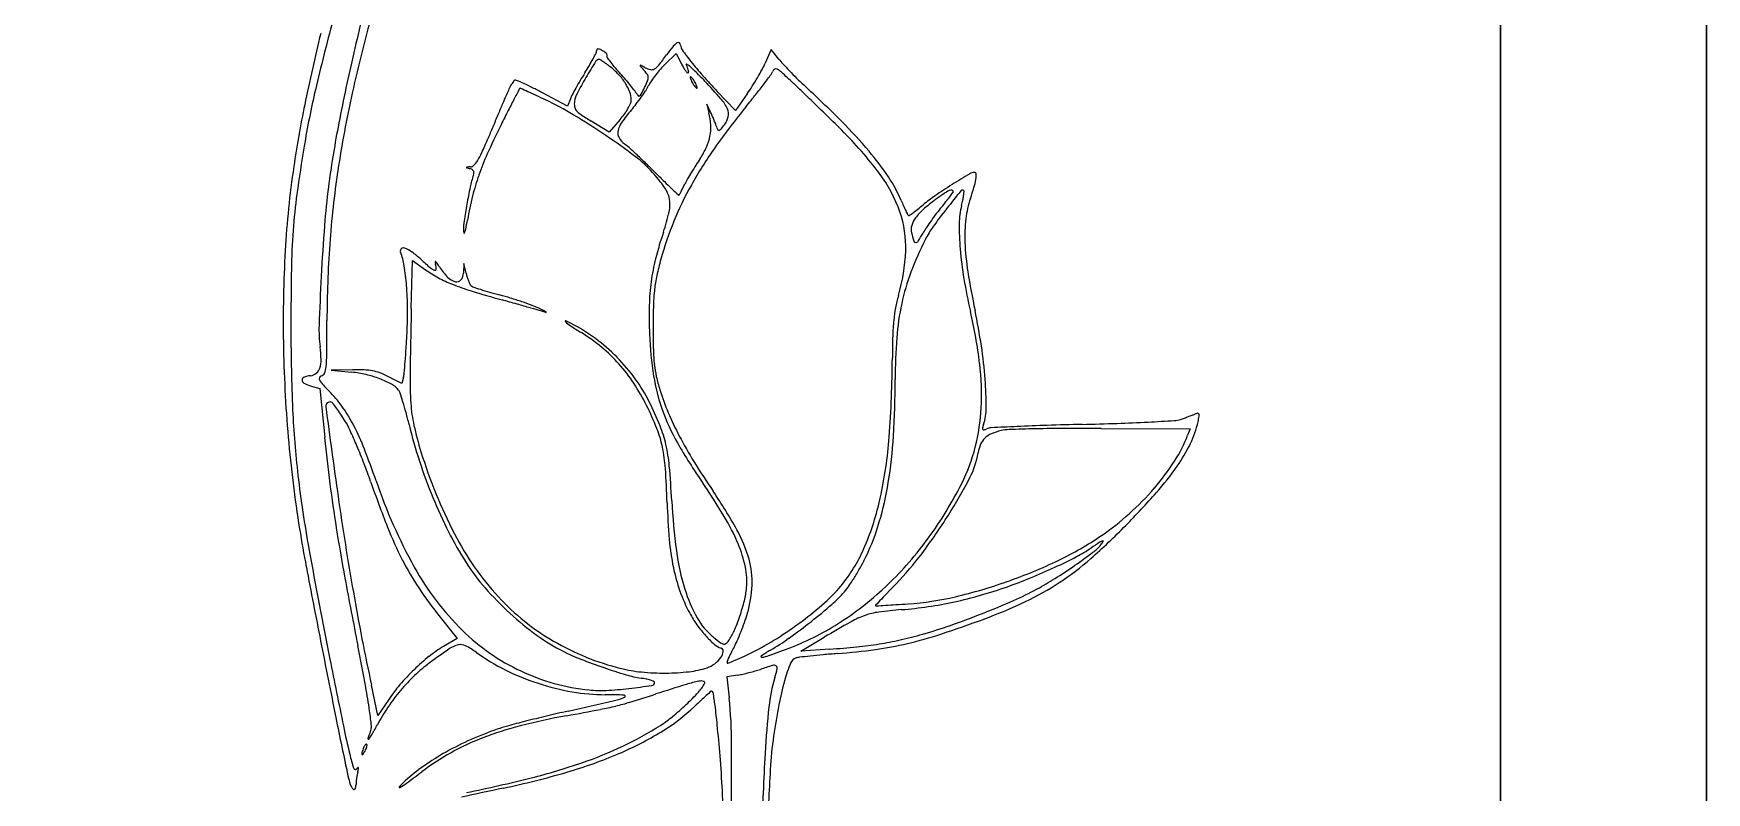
# Model space of a CAD drawing. Header units: millimetres. Extents: x 56222 to 3066687, y -650199 to -121287.
# Drawn here: x 140399.22 to 140407.34, y -185750.1 to -185746.42 of the extents above; entities that cross this region are included whole.
import ezdxf

# ---------------------------------------------------------------- set-up
doc = ezdxf.new("R2010")
doc.units = ezdxf.units.MM
doc.header["$MEASUREMENT"] = 0
doc.layers.add('$TD_AUDIT_GENERATED_(A0BDF17)', color=32, linetype='Continuous', lineweight=30)
doc.layers.add('FURNITURE', color=32, linetype='Continuous', lineweight=9)

msp = doc.modelspace()

# ---------------------------------------------------------------- linework, layer by layer
at = {"layer": '$TD_AUDIT_GENERATED_(A0BDF17)', "linetype": 'Continuous', "lineweight": 25, "ltscale": 2}
for p, q in [((140402.2819, -185746.5651), (140402.3354, -185746.5131)), ((140402.3354, -185746.5131), (140402.3614, -185746.5638)), ((140402.7973, -185746.493), (140402.7678, -185746.5598)), ((140402.8336, -185746.5401), (140402.7973, -185746.493)), ((140401.8084, -185746.7687), (140401.6866, -185746.7039)), ((140401.822, -185746.733), (140401.8084, -185746.7687)), ((140402.5042, -185746.8017), (140402.4844, -185746.7595)), ((140402.4844, -185746.7595), (140402.4947, -185746.8017)), ((140402.6232, -185746.7906), (140402.5351, -185746.6977)), ((140402.6807, -185746.7086), (140402.6232, -185746.7906)), ((140402.01, -185746.8951), (140401.923, -185746.8414)), ((140402.0634, -185746.8343), (140402.01, -185746.8951)), ((140401.0503, -185747.7503), (140401.056, -185747.5172)), ((140401.056, -185747.5172), (140401.1193, -185747.5626)), ((140401.305, -185747.5332), (140401.3036, -185747.5789)), ((140401.3161, -185747.5802), (140401.305, -185747.5332)), ((140400.7655, -185748.0487), (140400.6621, -185748.0508)), ((140400.6621, -185748.0508), (140400.7605, -185748.0602)), ((140400.5596, -185748.1259), (140400.6058, -185748.1391)), ((140400.6058, -185748.1391), (140400.6298, -185748.3777)), ((140401.0041, -185748.1145), (140400.9365, -185748.0806)), ((140401.0122, -185748.0841), (140401.0041, -185748.1145)), ((140404.3987, -185748.3328), (140404.8296, -185748.335)), ((140404.8296, -185748.335), (140404.8178, -185748.3662)), ((140401.1909, -185749.2499), (140401.2728, -185749.3529)), ((140401.2728, -185749.3529), (140401.2066, -185749.3917)), ((140402.941, -185749.4135), (140403.0535, -185749.3469)), ((140403.0817, -185749.4044), (140402.941, -185749.4135)), ((140402.635, -185749.5302), (140402.5822, -185749.5391)), ((140400.8884, -185749.7271), (140400.857, -185749.5797)), ((140402.5822, -185749.5391), (140402.5928, -185749.6404)), ((140400.9406, -185749.6485), (140400.8884, -185749.7271))]:
    msp.add_line(p, q, dxfattribs=at)
for centre, radius, start, end in [((140410.9006, -185748.8542), 10.3974, 165.07894, 167.09341), ((140410.3938, -185748.9814), 10.0731, 164.87438, 166.84646), ((140409.173, -185748.588), 8.6175, 164.52681, 167.38824), ((140410.3519, -185748.7851), 10.0252, 166.33048, 168.35686), ((140401.0181, -185746.0511), 1.0364, 331.92557, 333.64899), ((140401.9258, -185746.5007), 0.0234, 333.64908, 0.00001), ((140401.9628, -185746.5007), 0.0135, 150.08041, 180.0001), ((140401.9558, -185746.4967), 0.0055, 91.6729, 150.08031), ((140401.9562, -185746.5109), 0.0197, 66.43595, 91.67307), ((140401.8838, -185746.6769), 0.2008, 61.84504, 66.43589), ((140401.9318, -185746.5872), 0.0991, 54.58851, 61.845), ((140401.9628, -185746.5436), 0.0456, 41.62314, 54.58839), ((140401.9814, -185746.5271), 0.0207, 21.80757, 41.62318), ((140402.0032, -185746.5271), 0.00482, 135, 213.26878), ((140401.9969, -185746.5209), 0.00399, 314.99992, 21.80741), ((140401.0317, -185745.617), 1.5476, 321.99203, 324.3161), ((140402.9376, -185746.9857), 0.7988, 140.78933, 144.31618), ((140402.3968, -185746.5446), 0.1009, 124.60008, 140.78941), ((140402.3454, -185746.47), 0.0104, 56.48968, 124.60018), ((140402.3438, -185746.4726), 0.0134, 359.99996, 56.48971), ((140402.3974, -185746.4726), 0.0402, 180, 215.80626), ((140403.6702, -185745.5544), 1.6096, 215.80625, 218.31639), ((140410.0408, -185748.6572), 9.5154, 167.09338, 169.17912), ((140403.325, -185747.512), 1.6943, 147.72522, 149.19587), ((140400.7466, -185745.8836), 1.3552, 327.72521, 329.49172), ((140404.9798, -185748.4535), 3.5812, 147.94013, 149.39634), ((140401.1529, -185746.123), 0.8836, 329.49169, 331.92552), ((140401.9641, -185746.5647), 0.0228, 95.36978, 147.94013), ((140401.9625, -185746.5479), 0.00593, 57.13855, 95.36979), ((140401.4515, -185747.3389), 0.9477, 56.09392, 57.13853), ((140401.661, -185747.0272), 0.5721, 54.03561, 56.09385), ((140401.4183, -185747.3617), 0.9854, 52.66583, 54.03564), ((140402.4316, -185746.246), 0.5173, 213.26889, 216.0861), ((140402.3719, -185746.2895), 0.4434, 216.0861, 220.21576), ((140401.8239, -185746.83), 0.3166, 42.76787, 52.66586), ((140402.6893, -185746.0212), 0.859, 220.21585, 222.73355), ((140400.9185, -185747.6571), 1.5518, 41.25946, 42.73355), ((140402.1634, -185746.5724), 0.00293, 160.47935, 221.25054), ((140402.162, -185746.5719), 0.00149, 62.82529, 160.47943), ((140405.6476, -185743.5167), 4.6372, 221.2506, 221.60721), ((140400.8847, -185749.0599), 2.7982, 62.30739, 62.82512), ((140402.0274, -185746.7317), 0.2044, 34.5298, 41.60725), ((140402.2306, -185746.4955), 0.0979, 242.30737, 258.61938), ((140402.2167, -185746.565), 0.027, 258.61936, 301.07695), ((140402.1917, -185746.5236), 0.0753, 301.07695, 321.99193), ((140402.7207, -185746.9895), 0.6109, 139.01195, 142.44715), ((140402.5508, -185746.8419), 0.3859, 134.16586, 139.0119), ((140402.6627, -185746.4092), 0.3387, 207.15916, 210.81661), ((140402.5068, -185746.5022), 0.1572, 210.81661, 217.31061), ((140402.4667, -185746.5328), 0.1067, 217.31057, 224.26162), ((140402.3858, -185746.5663), 0.00195, 57.36784, 208.11965), ((140402.2528, -185746.6374), 0.1489, 22.53624, 28.11987), ((140402.3149, -185746.677), 0.1334, 48.50983, 57.36793), ((140402.3047, -185746.6159), 0.0927, 14.57237, 22.53626), ((140402.3924, -185746.6051), 0.00298, 224.26177, 315.00012), ((140402.3291, -185746.6095), 0.0675, 6.00839, 14.57241), ((140402.3903, -185746.6031), 0.0059, 314.99995, 6.00826), ((140401.935, -185747.1066), 0.7069, 45.1009, 48.50975), ((140403.6426, -185745.5762), 1.5744, 218.31644, 221.54038), ((140400.7399, -185748.3059), 2.4, 43.72906, 45.10094), ((140401.6122, -185745.9771), 1.2951, 329.66821, 331.69139), ((140402.3557, -185746.3775), 0.4506, 331.69135, 336.13786), ((140402.7543, -185746.584), 0.0522, 323.25149, 339.00634), ((140402.8287, -185746.6125), 0.0275, 125.10955, 159.00643), ((140402.8197, -185746.5997), 0.0118, 61.5954, 125.10965), ((140402.7737, -185746.6847), 0.1084, 47.81059, 61.59535), ((140403.1246, -185746.3157), 0.3674, 217.63852, 222.39568), ((140399.2233, -185750.6016), 5.395, 46.97893, 47.81064), ((140404.0995, -185745.4257), 1.6875, 222.39564, 223.93045), ((140404.2444, -185745.2861), 1.8887, 223.93042, 225.4579), ((140404.7785, -185747.6692), 4.3065, 166.84643, 170.56781), ((140401.8903, -185746.8687), 0.4091, 150.57109, 154.42719), ((140401.9078, -185746.8787), 0.4293, 147.56734, 150.57107), ((140401.5558, -185746.655), 0.0122, 108.43498, 147.56732), ((140444.1637, -185768.8015), 47.9891, 152.55509, 152.62683), ((140401.556, -185746.6554), 0.0127, 66.99027, 108.43497), ((140400.8314, -185748.3617), 1.8665, 65.7899, 66.99035), ((140401.5778, -185746.6847), 0.00263, 89.99994, 152.5549), ((140401.5778, -185746.6893), 0.00726, 65.58267, 89.99985), ((140389.9469, -185772.309), 28.1434, 65.50404, 65.58265), ((140401.1166, -185747.7273), 1.1709, 63.50532, 65.78997), ((140400.7364, -185748.49), 2.0231, 61.9884, 63.50534), ((140403.0816, -185747.372), 1.4136, 150.74855, 152.24028), ((140403.2233, -185747.4514), 1.576, 149.19586, 150.74856), ((140403.6407, -185747.6614), 2.0254, 149.39633, 151.87622), ((140401.839, -185746.816), 0.2961, 32.35791, 42.76781), ((140401.0591, -185747.5338), 1.3649, 39.63631, 41.25935), ((140401.8839, -185746.7875), 0.2429, 20.98604, 32.35793), ((140401.1543, -185747.4549), 1.2411, 38.11226, 39.63631), ((140402.0305, -185746.7676), 0.1276, 30.00672, 38.1123), ((140401.1539, -185746.1837), 1.1412, 332.4908, 334.2832), ((140401.5185, -185746.3593), 0.7366, 334.28316, 337.13291), ((140401.9502, -185746.541), 0.2824, 327.19549, 332.97106), ((140402.1753, -185746.63), 0.025, 1.25556, 34.52978), ((140402.1611, -185746.6303), 0.0391, 337.13288, 1.25546), ((140402.4018, -185746.7714), 0.2245, 145.92316, 152.97107), ((140402.6951, -185746.9698), 0.5787, 142.44721, 145.92319), ((140402.4054, -185746.6275), 0.00172, 90.00008, 184.80905), ((140402.4372, -185746.6249), 0.0336, 184.80903, 195.91731), ((140402.4712, -185746.6152), 0.0689, 195.91727, 203.94685), ((140402.4054, -185746.6307), 0.00492, 43.57324, 89.99995), ((140402.5578, -185746.5767), 0.1637, 203.94693, 208.15494), ((140402.341, -185746.6921), 0.0939, 38.13846, 43.5732), ((140402.5652, -185746.5727), 0.1721, 208.15501, 212.30781), ((140402.3288, -185746.7017), 0.1094, 32.30788, 38.13841), ((140402.5122, -185746.6062), 0.1094, 212.30788, 218.13841), ((140402.2758, -185746.7352), 0.1721, 28.15501, 32.30781), ((140402.5, -185746.6158), 0.0939, 218.13846, 223.5732), ((140402.2832, -185746.7312), 0.1637, 23.94693, 28.15494), ((140402.4356, -185746.6772), 0.00492, 223.57324, 269.99995), ((140402.3698, -185746.6927), 0.0689, 15.91727, 23.94685), ((140402.4356, -185746.6804), 0.00172, 270.00008, 4.80905), ((140402.4038, -185746.683), 0.0336, 4.80903, 15.91731), ((140404.7739, -185744.5739), 3.0859, 221.54043, 223.4889), ((140400.6054, -185748.4346), 2.5862, 41.15087, 43.72907), ((140401.928, -185746.1806), 0.9195, 324.95187, 327.66848), ((140401.5356, -185745.9323), 1.3838, 327.66847, 329.66827), ((140399.8049, -185744.4067), 3.718, 321.6846, 322.70102), ((140398.1505, -185743.1463), 5.7979, 322.70099, 323.25149), ((140400.4929, -185749.2413), 3.5342, 46.0691, 46.97895), ((140404.0661, -185745.4672), 1.6345, 225.45793, 227.16027), ((140398.404, -185751.5732), 6.6927, 44.965, 47.16028), ((140405.9115, -185747.8701), 5.4915, 168.35685, 171.53679), ((140405.9227, -185747.8608), 5.2868, 167.38821, 171.51421), ((140599.228, -185829.8029), 214.4661, 157.218339, 157.233923), ((140447.9396, -185766.2641), 50.3766, 157.17274, 157.21834), ((140402.102, -185746.9701), 0.6438, 154.42722, 157.1727), ((140407.235, -185749.6814), 6.4042, 152.62683, 153.23142), ((140399.2387, -185751.9161), 5.7335, 65.06689, 65.50394), ((140397.122, -185756.4693), 10.7546, 64.7939, 65.06686), ((140401.0595, -185748.1041), 1.509, 59.01996, 64.79393), ((140401.9858, -185746.7952), 0.1752, 152.24022, 159.18326), ((140401.9342, -185746.7576), 0.093, 172.01111, 188.05859), ((140401.9552, -185746.7606), 0.1143, 151.87619, 172.01114), ((140401.8788, -185746.7655), 0.0371, 188.05858, 219.95253), ((140401.9027, -185746.6689), 0.2283, 330.65486, 337.52256), ((140402.0162, -185746.7368), 0.1012, 359.10852, 20.98611), ((140402.0686, -185746.7376), 0.0488, 337.52262, 359.10857), ((140401.6073, -185746.3446), 0.6761, 319.12399, 322.28399), ((140402.2232, -185746.6563), 0.095, 210.0067, 220.48978), ((140401.3866, -185746.174), 0.9551, 322.28395, 324.72306), ((140402.1553, -185746.7143), 0.00571, 220.48971, 301.2216), ((140402.1472, -185746.701), 0.0213, 301.22149, 332.49078), ((140401.4467, -185746.2165), 0.8814, 324.72301, 327.19557), ((140405.7111, -185749.23), 3.9072, 140.97843, 144.684), ((140402.4037, -185746.863), 0.1979, 24.25194, 41.15078), ((140397.9783, -185742.9633), 6.0461, 320.97847, 321.68458), ((140390.8638, -185759.2365), 17.4131, 45.79019, 46.06911), ((140389.425, -185760.7156), 19.4765, 45.51104, 45.79019), ((140623.2605, -185839.8887), 240.5292, 157.233883, 157.249238), ((140412.6519, -185752.4139), 12.4713, 153.23147, 153.59862), ((140400.0751, -185749.7437), 3.4214, 55.88862, 59.01998), ((140401.927, -185746.7251), 0.0999, 219.95262, 236.23339), ((140402.8228, -185745.3852), 1.7118, 236.2334, 238.28728), ((140402.1605, -185746.9105), 0.1094, 144.63742, 168.45193), ((140401.8012, -185746.604), 0.349, 318.70246, 324.2428), ((140402.7197, -185747.3074), 0.7951, 139.12406, 144.63737), ((140401.8514, -185746.6401), 0.2872, 324.24284, 330.65486), ((140402.1804, -185746.8779), 0.3233, 3.07882, 13.63418), ((140401.8354, -185747.1145), 0.7384, 23.53063, 25.07026), ((140401.6465, -185747.1968), 0.9444, 22.25036, 23.53056), ((140401.728, -185747.1634), 0.8563, 20.95685, 22.25034), ((140402.4943, -185746.7997), 0.096, 321.81145, 347.86493), ((140402.5281, -185746.807), 0.0615, 347.86503, 24.25183), ((140390.9739, -185759.1388), 17.2663, 45.2055, 45.511), ((140401.4969, -185748.4841), 2.3213, 40.12882, 44.96501), ((140405.5206, -185747.7932), 4.9133, 169.17915, 172.59946), ((140399.2337, -185746.0105), 2.3723, 335.49523, 337.26701), ((140404.8697, -185748.5506), 3.7829, 153.59865, 155.81501), ((140585.6666, -185824.1235), 199.7634, 157.249283, 157.26693), ((140400.0632, -185749.7612), 3.4426, 52.92825, 55.88867), ((140402.1004, -185746.8983), 0.0481, 168.45191, 209.00113), ((140402.1425, -185746.8749), 0.0962, 209.00109, 233.13907), ((140402.2678, -185746.8697), 0.2361, 335.57757, 349.08258), ((140402.2817, -185746.8724), 0.2219, 349.08261, 3.07881), ((140402.3164, -185746.9381), 0.2263, 17.47624, 20.95681), ((140402.6107, -185746.8454), 0.0824, 197.47621, 207.81886), ((140402.5424, -185746.8815), 0.00506, 207.81875, 286.35114), ((140402.5391, -185746.8703), 0.0167, 286.35126, 319.6928), ((140401.9654, -185746.3837), 0.769, 319.69271, 321.81145), ((140401.7628, -185748.2722), 1.9534, 37.04292, 45.20549), ((140408.6563, -185748.3134), 8.2374, 170.56774, 172.19926), ((140401.0749, -185746.8497), 0.3488, 328.19943, 335.4953), ((140402.6158, -185747.5383), 1.3121, 155.81506, 160.69753), ((140401.8954, -185747.2045), 0.3157, 47.9294, 53.13898), ((140400.0201, -185749.2821), 3.1145, 46.95967, 47.92934), ((140401.7852, -185747.4819), 0.586, 41.95831, 52.92826), ((140399.821, -185749.4953), 3.4062, 45.9222, 46.95971), ((140404.1482, -185748.1228), 1.9918, 144.68405, 150.81897), ((140402.1121, -185746.799), 0.4071, 326.59671, 335.57747), ((140402.1877, -185747.9018), 1.4179, 33.83587, 40.1288), ((140404.8721, -185747.7155), 4.4406, 171.53678, 176.82929), ((140405.3416, -185747.7741), 4.6993, 171.51424, 175.91494), ((140401.3196, -185747.0664), 0.0013, 160.70392, 254.53013), ((140401.3204, -185747.0667), 0.00214, 94.42958, 160.7037), ((140401.582, -185746.1182), 0.9852, 254.53013, 255.44021), ((140401.4266, -185748.4382), 1.3777, 93.71815, 94.42976), ((140401.3247, -185747.1089), 0.0384, 58.46204, 75.4402), ((140401.3356, -185747.0377), 0.0257, 273.71816, 315.42716), ((140401.3353, -185747.0916), 0.0181, 28.67295, 58.46195), ((140401.3352, -185747.0917), 0.0183, 359.06249, 28.67301), ((140401.314, -185747.0913), 0.0395, 342.3912, 359.06231), ((140401.2636, -185746.9667), 0.1268, 315.4271, 328.19953), ((140399.5032, -185749.8235), 3.8631, 44.97822, 45.92222), ((140401.6422, -185747.6105), 0.7783, 35.01202, 41.95827), ((140405.526, -185743.8053), 4.6512, 224.97818, 225.71798), ((140404.0102, -185748.0452), 1.8635, 149.1582, 150.31465), ((140404.1619, -185748.1358), 2.0402, 148.01431, 149.15815), ((140403.7311, -185747.8667), 1.5323, 146.59664, 148.01434), ((140402.7858, -185747.5002), 0.6719, 18.94927, 37.04295), ((140406.69, -185751.923), 5.646, 121.26033, 122.27858), ((140403.7839, -185747.1359), 0.0458, 90.00002, 121.26031), ((140403.7839, -185747.0977), 0.00769, 1.61418, 90.00004), ((140404.1726, -185747.6182), 3.554, 172.59948, 175.63919), ((140403.6412, -185747.6602), 2.3584, 167.79953, 169.85296), ((140401.9632, -185747.2974), 0.6417, 162.3912, 167.7996), ((140402.408, -185747.4656), 1.092, 160.69756, 166.14971), ((140403.91, -185745.4623), 2.3366, 225.71802, 226.95628), ((140402.1643, -185747.2448), 0.1408, 10.38298, 35.01201), ((140408.6709, -185740.3646), 9.3118, 226.95632, 227.22584), ((140403.8247, -185747.9421), 1.6212, 150.81905, 157.69775), ((140401.0225, -185746.4731), 1.5138, 332.06191, 332.78017), ((140400.1534, -185746.026), 2.4911, 332.78011, 333.27468), ((140402.8493, -185747.3834), 0.5272, 150.31468, 153.27465), ((140402.7813, -185747.5039), 0.7033, 23.20235, 33.83591), ((140405.096, -185749.3996), 2.6613, 122.27865, 124.41755), ((140403.6712, -185747.2025), 0.0259, 84.4201, 114.76505), ((140403.6731, -185747.183), 0.0064, 359.99992, 84.42009), ((140403.7246, -185747.1857), 0.0093, 45.00003, 140.7785), ((140402.776, -185746.8691), 1.0472, 340.61989, 343.65089), ((140403.4774, -185747.0749), 0.3163, 343.65084, 351.04471), ((140403.6468, -185747.1016), 0.1448, 351.0447, 1.61423), ((140403.2345, -185747.5706), 2.765, 172.19921, 175.88141), ((140403.851, -185747.6977), 2.5715, 169.85292, 171.68818), ((140403.2252, -185747.6671), 1.9337, 166.14968, 169.70402), ((140402.1507, -185747.2473), 0.1547, 347.26508, 10.38289), ((140402.3486, -185747.1984), 0.00203, 227.2257, 319.61966), ((140402.3361, -185747.1878), 0.0183, 319.61961, 331.69805), ((140400.1205, -185745.9947), 2.5348, 331.69826, 332.06197), ((140405.236, -185746.4517), 1.9675, 203.2024, 204.02608), ((140404.5342, -185746.7645), 1.1991, 204.02612, 205.21969), ((140402.8547, -185746.4344), 1.0599, 308.06954, 309.89975), ((140404.1005, -185747.9131), 0.8565, 126.27608, 131.37983), ((140404.0166, -185747.8241), 0.7515, 124.41761, 129.89977), ((140404.4957, -185748.4516), 1.5245, 124.35445, 126.27611), ((140404.2554, -185747.7877), 0.8242, 140.06232, 142.72806), ((140402.5202, -185746.3349), 1.4389, 320.06231, 321.41356), ((140403.7322, -185747.3346), 0.1714, 114.76511, 124.35449), ((140402.9845, -185746.7053), 0.845, 321.4136, 323.4267), ((140408.8473, -185751.3669), 6.6217, 140.77851, 141.75024), ((140402.5711, -185746.3986), 1.3596, 323.42675, 324.47801), ((140403.6699, -185747.183), 0.00958, 324.47801, 359.99998), ((140404.083, -185747.3422), 0.3738, 165.86661, 179.50727), ((140403.0768, -185747.0888), 0.6638, 345.86656, 348.1393), ((140403.3512, -185747.1465), 0.3834, 348.13934, 351.56744), ((140403.2501, -185747.1315), 0.4856, 351.56745, 353.78541), ((140403.7269, -185747.1834), 0.00599, 353.78545, 44.99996), ((140404.1934, -185747.3677), 0.4553, 160.61989, 173.39735), ((140401.578, -185747.3657), 0.2744, 171.68821, 181.19294), ((140398.9588, -185746.892), 2.4026, 348.63807, 349.70399), ((140403.8658, -185747.9589), 1.6657, 157.69776, 164.43838), ((140401.3011, -185747.0552), 1.0257, 341.5479, 347.26506), ((140402.9237, -185747.4528), 0.526, 357.94996, 18.94926), ((140405.1719, -185746.4642), 1.904, 205.21974, 205.85458), ((140403.4728, -185747.2875), 0.0159, 205.85478, 225.00008), ((140403.4639, -185747.2964), 0.00332, 224.99985, 303.52858), ((140402.9814, -185746.5682), 0.8769, 303.52867, 305.06715), ((140403.5991, -185747.3851), 0.1258, 144.21053, 163.13596), ((140403.1709, -185746.8382), 0.547, 305.06716, 308.06951), ((140403.6985, -185747.4567), 0.2483, 131.37984, 144.21053), ((140404.5953, -185748.0491), 1.2529, 144.60105, 146.49223), ((140404.6501, -185748.088), 1.3202, 142.72805, 144.60112), ((140405.4432, -185748.6834), 2.2871, 141.7502, 144.4526), ((140405.0487, -185747.3505), 1.3395, 179.50728, 184.78352), ((140404.4733, -185747.4001), 0.737, 173.39738, 182.30422), ((140403.918, -185747.6199), 3.4503, 175.88143, 179.07466), ((140410.9727, -185748.1367), 10.3738, 175.63916, 177.00645), ((140401.3538, -185747.3703), 0.0502, 181.19309, 195.86411), ((140401.3072, -185747.3836), 0.00174, 195.86433, 339.12993), ((140401.1982, -185747.342), 0.1185, 339.12972, 348.63811), ((140404.1001, -185747.9892), 1.925, 161.54794, 165.56442), ((140404.9676, -185748.1359), 1.5947, 153.12696, 159.40615), ((140403.5429, -185747.3681), 0.0671, 163.13589, 193.41305), ((140404.0887, -185747.2379), 0.6281, 193.41304, 197.18666), ((140402.7239, -185746.925), 0.9313, 327.55855, 330.40303), ((140403.9453, -185747.6187), 0.4734, 146.49216, 150.40302), ((140403.9685, -185747.6296), 0.4746, 144.45258, 153.12691), ((140406.6987, -185747.8166), 6.2701, 176.8293, 180.91589), ((140405.8486, -185747.8103), 5.2076, 175.91502, 179.98947), ((140401.0111, -185747.4719), 0.0143, 132.23749, 200.99363), ((140400.684, -185747.5974), 0.3361, 9.21616, 20.99358), ((140401.0126, -185747.4736), 0.0165, 70.46757, 132.23755), ((140400.972, -185747.5881), 0.138, 53.79117, 70.46752), ((140400.7619, -185747.875), 0.4937, 47.33119, 53.79107), ((140402.5651, -185747.4399), 0.8848, 343.72548, 357.95), ((140403.4984, -185747.4205), 0.0103, 197.1867, 268.67063), ((140403.4985, -185747.4173), 0.0135, 268.67066, 327.55855), ((140405.4782, -185747.3146), 1.7705, 184.78351, 189.51593), ((140404.9565, -185747.3807), 1.2206, 182.30428, 189.03345), ((140417.9281, -185747.8461), 17.4622, 179.07464, 180.03469), ((140399.8443, -185747.7337), 1.1868, 4.6115, 9.21608), ((140402.4405, -185746.054), 1.983, 227.33113, 229.12789), ((140401.4671, -185747.0779), 0.5966, 234.33847, 241.45827), ((140401.1835, -185747.5065), 0.0621, 229.12781, 251.08102), ((140401.1654, -185747.5596), 0.006, 251.08103, 358.87453), ((140401.1671, -185747.524), 0.00153, 55.83009, 188.88286), ((140401.2671, -185747.5084), 0.1028, 188.88297, 195.9911), ((140401.1553, -185747.5414), 0.0225, 33.84729, 55.83002), ((140401.0933, -185747.5582), 0.078, 358.87457, 15.99107), ((140400.3344, -185748.0919), 1.011, 32.42429, 33.84727), ((140401.4486, -185747.3842), 0.309, 212.4242, 224.06425), ((140401.2483, -185747.5771), 0.0553, 320.84055, 358.19604), ((140401.5983, -185747.5135), 0.2899, 193.30189, 197.17151), ((140403.1833, -185747.7532), 0.9783, 165.56447, 172.2293), ((140403.6939, -185747.9111), 1.4872, 164.43831, 167.59739), ((140404.4858, -185747.9549), 1.08, 159.40617, 167.81524), ((140407.5002, -185746.9763), 3.7963, 189.03346, 191.92194), ((140414.0398, -185748.2971), 13.4452, 177.0065, 178.02498), ((140399.507, -185747.7609), 1.5252, 0.41792, 4.61151), ((140401.4741, -185747.065), 0.6112, 241.45821, 248.45002), ((140401.2838, -185747.5436), 0.0797, 224.06416, 255.92777), ((140401.6923, -185746.5125), 1.2053, 248.44998, 253.07564), ((140401.2708, -185747.5955), 0.0262, 255.92774, 320.84061), ((140401.5641, -185747.5241), 0.2541, 197.17145, 201.44339), ((140401.5319, -185747.5367), 0.2196, 201.44344, 205.64985), ((140401.3589, -185747.6198), 0.0277, 205.64988, 225), ((140401.3577, -185747.621), 0.026, 225.00002, 250.43841), ((140401.9451, -185745.9678), 1.7803, 250.43849, 251.67194), ((140401.8068, -185746.3853), 1.3406, 251.67199, 253.6326), ((140403.2189, -185747.758), 1.0142, 172.22929, 178.75329), ((140403.0925, -185747.7545), 0.8674, 173.54092, 178.43553), ((140402.8649, -185747.7287), 0.6384, 167.59731, 173.54099), ((140406.3046, -185747.176), 2.6085, 189.51595, 193.05563), ((140403.4568, -185740.7135), 7.2668, 253.07563, 254.30083), ((140402.0297, -185745.6263), 2.1316, 253.63259, 255.01776), ((140401.0582, -185749.2567), 1.6266, 73.06491, 75.01773), ((140393.7383, -185775.2902), 28.6497, 74.14975, 74.30078), ((140400.9755, -185749.5282), 1.9103, 71.33397, 73.06496), ((140396.2822, -185766.3301), 19.3355, 73.94693, 74.14976), ((140401.0399, -185749.3377), 1.7093, 69.59129, 71.33396), ((140401.5009, -185748.0985), 0.387, 64.34182, 69.59126), ((140404.4033, -185747.7838), 2.1989, 178.75324, 182.41092), ((140406.4853, -185747.8472), 4.2615, 178.43547, 179.93911), ((140404.0392, -185747.8703), 0.6508, 163.72552, 169.09315), ((140404.6359, -185747.9873), 1.2336, 167.81528, 175.5997), ((140379.4167, -185747.8055), 21.2243, 359.5515, 359.98947), ((140398.9524, -185747.7649), 2.0798, 357.09432, 0.41793), ((140434.2228, -185748.5568), 33.1823, 178.60713, 179.15762), ((140395.0886, -185770.4785), 23.6522, 73.80789, 73.94701), ((140401.0988, -185748.9357), 1.3158, 63.25139, 64.34183), ((140401.5372, -185748.2706), 0.527, 71.66006, 73.8079), ((140401.5982, -185747.9449), 0.2063, 58.96369, 63.25143), ((140401.7036, -185747.7689), 0.0016, 251.65987, 326.11253), ((140401.7039, -185747.7691), 0.00115, 326.11232, 58.96333), ((140401.7994, -185747.8133), 0.00204, 69.28697, 227.62424), ((140401.9383, -185747.6611), 0.2082, 227.62416, 236.50216), ((140401.7184, -185748.0274), 0.2308, 62.18409, 69.28695), ((140401.4017, -185748.6276), 0.9095, 53.45277, 62.18408), ((140404.4814, -185747.9151), 1.0954, 174.37639, 178.31131), ((140404.0528, -185747.8729), 0.6646, 169.0931, 174.37644), ((140401.3589, -185748.3229), 2.4684, 7.09462, 13.05571), ((140400.9277, -185748.3639), 2.9211, 8.48694, 11.9219), ((140409.5456, -185747.8512), 9.0797, 180.03459, 182.47163), ((140401.2294, -185747.8553), 0.6272, 178.02506, 187.46756), ((140395.501, -185747.5898), 5.5356, 356.34347, 357.09427), ((140403.1361, -185745.8513), 2.3785, 236.50207, 237.99128), ((140401.3929, -185748.64), 0.9103, 50.35543, 57.99128), ((140401.3937, -185748.6385), 0.923, 44.81733, 53.45276), ((140404.0335, -185747.7994), 1.8288, 182.41083, 188.7656), ((140406.8408, -185747.8476), 4.6171, 179.93907, 181.30544), ((140407.7908, -185748.0127), 4.4062, 178.31126, 179.70971), ((140406.0434, -185748.0956), 2.6452, 175.59976, 179.99999), ((140407.0248, -185747.8114), 6.5962, 180.91591, 184.90948), ((140400.0377, -185748.0116), 0.5748, 1.22844, 7.46756), ((140399.9637, -185747.9663), 0.6767, 354.26583, 359.55146), ((140397.2049, -185747.6986), 3.8283, 355.35369, 356.34352), ((140401.4737, -185748.5424), 0.7836, 41.81134, 50.35545), ((140401.4154, -185748.6169), 0.8924, 36.03547, 44.81736), ((140403.0531, -185747.9339), 0.8283, 181.30536, 186.17958), ((140401.6258, -185748.2598), 2.2153, 4.26054, 8.48688), ((140400.5548, -185748.0236), 0.0541, 276.7525, 309.19157), ((140400.5549, -185748.0237), 0.054, 309.19149, 341.69839), ((140400.4889, -185748.0019), 0.1235, 341.69832, 1.22841), ((140400.6082, -185748.0565), 0.0227, 284.65494, 338.02704), ((140400.524, -185748.0226), 0.1135, 338.02703, 354.26584), ((140400.7098, -185748.5868), 0.529, 76.81315, 84.4973), ((140400.7851, -185749.0286), 0.9801, 87.86136, 91.14235), ((140400.8113, -185748.3254), 0.2765, 79.44521, 87.86138), ((140400.8229, -185748.2631), 0.2131, 69.57396, 79.44518), ((140400.7602, -185748.4317), 0.393, 63.33092, 69.57393), ((140400.8924, -185748.0523), 0.1239, 345.14803, 354.63148), ((140396.6424, -185747.6529), 4.3926, 354.63151, 355.35367), ((140402.7936, -185748.0947), 1.7497, 179.15763, 183.84354), ((140401.4581, -185748.5565), 0.8046, 33.38821, 41.81125), ((140402.7351, -185747.9683), 0.5085, 186.17956, 192.7924), ((140397.8476, -185747.9623), 5.5372, 355.73765, 359.70968), ((140402.5812, -185748.1708), 1.2367, 357.09719, 7.09468), ((140400.5347, -185748.0987), 0.0148, 109.7941, 178.22735), ((140400.5363, -185748.0988), 0.0165, 178.22726, 241.93017), ((140400.6034, -185747.973), 0.159, 241.93025, 254.01829), ((140400.5779, -185748.2187), 0.1423, 96.75255, 109.7941), ((140400.6154, -185748.0918), 0.0122, 152.98609, 209.02147), ((140400.6178, -185748.093), 0.0149, 104.65494, 152.98604), ((140400.6981, -185748.0459), 0.1068, 209.0214, 222.53782), ((140402.3766, -185746.5057), 2.3849, 222.53777, 223.95502), ((140400.7115, -185748.5797), 0.5217, 69.04837, 76.8131), ((140400.7438, -185748.4953), 0.4313, 60.7677, 69.04838), ((140400.8959, -185748.2235), 0.1199, 39.29599, 60.76768), ((140400.9553, -185748.1749), 0.0431, 18.38328, 39.29599), ((140401.2779, -185748.6752), 1.0204, 26.33957, 33.38817), ((140401.514, -185748.5452), 0.7705, 26.23063, 36.03552), ((140403.1092, -185747.9419), 0.8935, 188.76551, 199.62432), ((140403.055, -185747.8957), 0.8366, 192.79248, 197.34712), ((140403.4244, -185747.7803), 1.2236, 197.34719, 202.91479), ((140398.7496, -185748.0956), 4.6486, 356.61309, 359.99994), ((140402.0445, -185748.2286), 1.7954, 359.89208, 4.26047), ((140400.6553, -185748.2251), 0.0203, 72.06353, 187.53778), ((140445.6538, -185742.2708), 45.411, 187.53769, 188.09369), ((140400.2338, -185748.5718), 0.5918, 34.76553, 43.95497), ((140400.6564, -185748.2217), 0.0168, 38.50108, 72.06359), ((140400.0543, -185748.7007), 0.7861, 36.3882, 38.50098), ((140399.2575, -185748.7391), 1.8322, 16.97746, 18.38325), ((140399.5216, -185748.6585), 1.5561, 14.99149, 16.97754), ((140401.7539, -185748.1646), 0.7077, 183.8435, 192.52905), ((140400.8528, -185748.8856), 1.4947, 21.69266, 26.33963), ((140400.5477, -185749.0213), 1.8478, 22.2785, 26.2306), ((140402.8581, -185748.1848), 0.9595, 345.58337, 357.09723), ((140403.5657, -185748.2314), 0.2743, 342.39117, 359.89211), ((140404.7301, -185748.0591), 4.2597, 182.47156, 186.76365), ((140400.1429, -185748.6354), 0.6762, 33.41417, 36.38812), ((140399.818, -185748.8498), 1.0654, 31.29865, 33.41418), ((140400.0893, -185748.6721), 0.7676, 27.20474, 34.76549), ((140400.3314, -185748.5377), 0.4646, 24.78038, 31.29866), ((140398.7595, -185748.8626), 2.345, 13.53094, 14.9915), ((140403.3254, -185747.7638), 2.3512, 193.53095, 198.05833), ((140403.2081, -185747.9066), 0.9986, 199.62428, 209.77527), ((140403.6915, -185747.6674), 1.5136, 202.91484, 207.66169), ((140404.0907, -185748.3981), 0.2766, 162.39118, 166.22322), ((140404.7359, -185766.7445), 18.4361, 91.33759, 91.86311), ((140403.956, -185733.3436), 14.974, 271.33761, 271.98895), ((140404.1586, -185739.1782), 9.1358, 271.98903, 272.93211), ((140403.8698, -185733.5408), 14.7806, 272.93218, 273.42538), ((140404.7459, -185748.1772), 0.1181, 273.42539, 288.73812), ((140404.2913, -185746.8369), 1.5333, 288.73815, 289.45297), ((140404.1105, -185746.325), 2.0762, 289.45299, 290.02251), ((140404.1699, -185746.4881), 1.9026, 290.02258, 290.59829), ((140404.4174, -185748.2037), 0.4611, 333.99752, 347.79187), ((140404.6456, -185747.7539), 0.5504, 290.59823, 292.0478), ((140404.8809, -185748.3348), 0.0763, 100.82422, 112.04796), ((140404.8675, -185748.265), 0.00534, 23.06772, 100.82415), ((140404.1594, -185748.1479), 0.7251, 347.7919, 350.06967), ((140404.8561, -185748.2699), 0.0177, 350.06974, 23.0677), ((140406.3724, -185747.8675), 5.9413, 184.90948, 189.22884), ((140408.9881, -185747.5362), 8.4006, 185.74914, 187.28625), ((140398.4426, -185749.4096), 2.5449, 22.92999, 24.78037), ((140399.696, -185748.8742), 1.2098, 21.36117, 27.20476), ((140402.6588, -185747.9635), 1.6347, 192.52909, 197.17491), ((140401.7293, -185748.537), 0.5514, 11.91162, 21.69272), ((140401.7278, -185748.5378), 0.5725, 12.81625, 22.27843), ((140404.1301, -185747.4375), 2.0088, 207.6617, 211.73179), ((140401.26, -185748.2166), 2.1153, 347.59039, 355.73762), ((140401.1935, -185748.2402), 2.2004, 350.68741, 356.613), ((140403.8957, -185748.4448), 0.0898, 134.1147, 157.23388), ((140403.8293, -185748.334), 0.00746, 166.22316, 218.08124), ((140403.8274, -185748.3355), 0.00499, 218.08126, 287.23063), ((140403.7865, -185748.2037), 0.143, 287.23069, 293.3585), ((140403.9058, -185748.4551), 0.1042, 113.0172, 134.11467), ((140403.8668, -185748.3897), 0.0596, 92.95864, 113.3585), ((140405.1334, -185772.8965), 24.5991, 92.66448, 92.95852), ((140403.9794, -185748.6284), 0.2924, 103.25001, 113.01714), ((140403.9572, -185748.5344), 0.1959, 91.85796, 103.24997), ((140404.364, -185761.072), 12.7401, 91.28551, 91.85801), ((140404.4778, -185758.8092), 10.4966, 91.86318, 92.6644), ((140404.2911, -185757.8245), 9.4918, 90.37084, 91.28551), ((140404.3248, -185763.0304), 14.6977, 89.71162, 90.37075), ((140404.2025, -185748.1335), 0.6578, 327.05442, 339.28918), ((140398.1438, -185749.536), 2.8693, 21.07235, 22.93007), ((140397.3202, -185749.8035), 3.7609, 18.852, 21.36122), ((140403.4539, -185747.7178), 2.4668, 197.17491, 207.19665), ((140401.5245, -185748.5802), 0.7608, 3.96446, 11.91163), ((140401.5334, -185748.582), 0.7718, 5.03667, 12.81628), ((140404.6889, -185747.0594), 2.7046, 209.77526, 214.60091), ((140402.9318, -185748.2038), 0.8833, 333.33329, 345.58337), ((140403.408, -185748.3874), 0.3982, 332.39868, 350.70939), ((140403.9833, -185748.4815), 0.1847, 157.23383, 170.70937), ((140404.0872, -185748.0427), 0.8285, 325.10146, 333.99754), ((140398.306, -185749.4735), 2.6955, 19.12558, 21.07245), ((140403.4369, -185747.7274), 2.4685, 198.05833, 202.42351), ((140397.9158, -185748.8303), 4.378, 1.78751, 3.96445), ((140397.3586, -185748.95), 4.9628, 3.06968, 5.03671), ((140405.996, -185746.2837), 4.2025, 211.73178, 214.07509), ((140403.7369, -185747.8318), 1.2126, 319.31388, 327.05435), ((140403.6181, -185747.7154), 1.4005, 318.43753, 325.10144), ((140406.421, -185747.8586), 5.9625, 186.76358, 190.23658), ((140407.6562, -185747.7065), 7.0578, 187.28627, 189.03788), ((140406.3082, -185746.6985), 5.7742, 199.12568, 201.47266), ((140403.3361, -185747.7494), 2.596, 198.85202, 208.95451), ((140399.9359, -185750.3384), 3.0698, 30.93727, 34.60091), ((140400.3631, -185750.0938), 2.598, 29.2295, 34.07508), ((140401.793, -185748.3385), 1.5929, 343.64037, 350.68736), ((140402.0269, -185747.7493), 1.896, 323.9735, 333.33318), ((140401.393, -185747.334), 2.6719, 327.90873, 332.39877), ((140403.6268, -185747.7371), 1.3578, 311.94838, 319.31385), ((140414.6064, -185746.686), 14.0512, 188.0937, 190.00756), ((140403.3247, -185747.7737), 2.3471, 202.42351, 206.89339), ((140405.5742, -185748.5913), 3.2841, 181.78752, 184.90216), ((140405.3895, -185748.5193), 3.0797, 183.06963, 187.61351), ((140402.0116, -185748.382), 1.3457, 337.16538, 347.59037), ((140401.3813, -185745.7321), 4.3899, 315.59345, 318.43747), ((140401.6713, -185749.2982), 1.0464, 22.7624, 30.93733), ((140402.2598, -185748.4756), 1.1065, 334.38045, 343.64037), ((140401.3615, -185747.3142), 2.7092, 323.13624, 327.90875), ((140403.6718, -185747.7872), 1.2905, 304.29652, 311.94839), ((140407.1963, -185747.7336), 6.7761, 189.22879, 190.82503), ((140410.4864, -185747.2563), 9.9236, 189.03779, 190.47223), ((140402.5774, -185748.166), 1.7652, 201.47271, 207.1475), ((140402.8232, -185748.0281), 1.7848, 206.89348, 212.38205), ((140402.4902, -185748.2129), 1.3834, 207.19666, 222.64948), ((140403.4869, -185748.7703), 1.1891, 184.90219, 191.54916), ((140402.0608, -185749.1439), 0.6526, 15.69826, 29.22953), ((140402.1865, -185747.8653), 1.6986, 313.80961, 323.9734), ((140403.5065, -185747.545), 1.5837, 295.64319, 304.29647), ((140402.3256, -185746.6571), 3.0681, 311.22965, 315.59345), ((140404.4263, -185748.9405), 0.0653, 108.45566, 123.26773), ((140404.2968, -185748.8144), 0.1303, 320.30985, 328.79239), ((140404.4063, -185748.8807), 0.00223, 328.79248, 108.45573), ((140429.2542, -185743.7352), 29.165, 190.23656, 191.30684), ((140403.4927, -185748.7729), 1.166, 187.61342, 196.99575), ((140402.0606, -185749.1349), 0.6243, 11.91574, 22.76244), ((140402.5209, -185748.5965), 0.7931, 321.6752, 337.16543), ((140402.4056, -185748.5455), 0.9447, 331.14052, 334.3805), ((140402.3365, -185748.0453), 1.4905, 315.67137, 323.13621), ((140403.0201, -185746.5129), 2.7478, 294.81845, 297.26374), ((140402.5042, -185746.4492), 3.1006, 304.7239, 306.726), ((140403.9691, -185748.3544), 0.676, 297.26378, 304.19674), ((140406.0752, -185751.4538), 3.0711, 123.26771, 124.19681), ((140404.2232, -185748.7533), 0.2259, 306.726, 320.3098), ((140478.777, -185734.0465), 79.6536, 190.825008, 191.087423), ((140402.2084, -185748.3552), 1.3505, 207.14755, 213.81627), ((140402.2342, -185748.359), 1.3367, 208.95456, 225.55591), ((140402.154, -185748.4525), 0.9924, 212.3821, 221.25576), ((140403.138, -185748.8416), 0.833, 191.54915, 199.69753), ((140402.342, -185749.0755), 0.3367, 354.69481, 11.91569), ((140402.2928, -185749.0787), 0.4116, 357.78699, 15.69822), ((140402.1293, -185748.3932), 1.2602, 328.53005, 331.14056), ((140403.1188, -185746.7373), 2.4797, 289.45872, 295.6431), ((140402.9039, -185746.2616), 3.0246, 292.38676, 294.81853), ((140402.7028, -185746.7358), 2.7519, 302.29606, 304.72394), ((140403.4146, -185747.8998), 1.4157, 303.44891, 311.22967), ((140431.395, -185743.3916), 31.1863, 190.47222, 191.08322), ((140402.8986, -185747.8929), 2.1812, 213.8163, 218.47289), ((140402.5845, -185748.0749), 1.565, 221.25578, 227.56383), ((140403.1117, -185748.851), 0.805, 199.69749, 208.05736), ((140403.0474, -185748.909), 0.7004, 196.99569, 209.32712), ((140402.2649, -185749.0684), 0.4141, 345.89346, 354.6948), ((140402.1598, -185749.0735), 0.5446, 343.26799, 357.787), ((140402.6273, -185748.6806), 0.6575, 312.11929, 321.67527), ((140402.704, -185748.7413), 0.5907, 310.92498, 319.29103), ((140402.2811, -185747.9639), 1.562, 303.20164, 313.80959), ((140402.8958, -185748.9063), 0.3377, 319.29102, 325.88165), ((140402.2241, -185748.4513), 1.149, 325.88173, 328.53005), ((140407.8141, -185753.396), 6.1668, 135.67143, 136.19236), ((140403.1306, -185746.7707), 2.4442, 283.24084, 289.45865), ((140403.1578, -185746.8756), 2.3602, 286.10417, 289.44084), ((140403.1639, -185746.893), 2.3418, 289.44081, 292.38679), ((140403.3227, -185747.6964), 1.6091, 293.82352, 298.37862), ((140403.4582, -185747.9657), 1.3367, 295.39914, 303.44887), ((140403.3973, -185747.8345), 1.4521, 298.3786, 302.29611), ((140413.578, -185746.8675), 13.007, 190.00765, 192.03564), ((140402.3197, -185748.37), 1.1516, 222.64949, 239.80268), ((140401.7141, -185748.9299), 0.9821, 341.27723, 345.8935), ((140401.9346, -185747.9144), 1.6904, 307.39832, 312.11928), ((140401.2625, -185747.0787), 2.7912, 308.28102, 310.92499), ((140403.3042, -185749.1924), 0.00117, 137.20799, 239.36001), ((140415.8036, -185760.7638), 17.0345, 137.06899, 137.20788), ((140403.306, -185749.1893), 0.0048, 239.35961, 273.13159), ((140401.1998, -185710.6935), 38.5582, 273.1318, 273.19872), ((140405.5835, -185751.2564), 3.0759, 136.19237, 137.06899), ((140403.0022, -185742.9452), 6.2561, 273.19867, 273.66346), ((140402.6405, -185737.2953), 11.9176, 273.66337, 273.95031), ((140403.2646, -185747.1768), 2.0426, 274.59577, 278.28805), ((140403.363, -185747.7582), 1.4298, 273.95026, 283.24084), ((140403.2891, -185747.3448), 1.8728, 278.28796, 282.2286), ((140403.2763, -185747.286), 1.933, 282.2286, 286.10417), ((140402.3053, -185745.3923), 4.1279, 291.56928, 293.82345), ((140402.9674, -185746.9321), 2.4808, 290.33221, 295.39908), ((140402.5687, -185748.0922), 1.5416, 227.56381, 233.90736), ((140402.8662, -185748.9819), 0.5269, 208.05742, 215.23148), ((140402.9036, -185748.9555), 0.5726, 215.2315, 221.97167), ((140402.7219, -185749.0918), 0.327, 209.32711, 231.12294), ((140401.7282, -185748.9347), 0.9672, 336.74754, 341.27722), ((140401.3878, -185748.8236), 1.3563, 338.4645, 340.5853), ((140401.7321, -185748.945), 0.9913, 340.5853, 343.268), ((140401.8354, -185747.7847), 1.8537, 302.80831, 307.39823), ((140401.2495, -185747.0622), 2.8123, 305.54635, 308.28106), ((140402.4363, -185748.2011), 1.2786, 290.87548, 303.20165), ((140406.1031, -185754.4999), 5.9877, 119.17731, 120.61793), ((140403.4059, -185749.6692), 0.4551, 109.68824, 119.17741), ((140403.3624, -185749.5476), 0.3259, 97.68895, 109.68832), ((140403.5917, -185751.2462), 2.0399, 94.59586, 97.68896), ((140401.793, -185743.7626), 5.861, 288.16306, 290.33222), ((140402.2635, -185745.2865), 4.2416, 289.32126, 291.56925), ((140469.4039, -185735.8832), 70.1023, 191.087474, 191.397558), ((140402.0206, -185748.5768), 1.0317, 225.55597, 244.8121), ((140402.1854, -185748.6179), 0.891, 233.9073, 243.4706), ((140402.3707, -185748.2824), 1.253, 239.8026, 255.90367), ((140402.8432, -185749.0098), 0.4913, 221.97169, 228.88931), ((140403.4044, -185748.2453), 1.4144, 231.12293, 232.91488), ((140402.5161, -185749.3083), 0.0921, 311.38322, 323.82502), ((140402.4, -185749.2234), 0.2359, 323.82503, 336.74756), ((140402.2874, -185749.2136), 0.3757, 331.0743, 336.31572), ((140401.4923, -185748.8649), 1.2439, 336.31572, 338.46448), ((140402.0677, -185748.1451), 1.4249, 297.21758, 302.80831), ((140402.1754, -185748.358), 1.2196, 300.44031, 305.54636), ((140403.0652, -185747.7951), 1.6047, 279.15992, 282.85564), ((140402.9137, -185747.1315), 2.2855, 282.85564, 285.69095), ((140403.0087, -185747.4683), 1.961, 283.25588, 288.16308), ((140402.9272, -185747.1795), 2.2356, 285.6909, 289.32131), ((140376.9717, -185754.0525), 24.2713, 10.59808, 11.08326), ((140401.7979, -185750.2647), 1.0572, 128.67782, 133.99277), ((140401.4991, -185749.8916), 0.5792, 120.33876, 128.6778), ((140403.5393, -185752.7352), 4.0514, 124.64074, 126.36073), ((140401.3043, -185749.5003), 0.1195, 102.73657, 124.64073), ((140401.2896, -185749.4351), 0.0526, 62.94215, 102.73652), ((140401.1308, -185749.746), 0.4017, 54.04305, 62.94211), ((140401.9393, -185748.6313), 0.9753, 234.04302, 243.64384), ((140402.268, -185748.4524), 1.0759, 243.47061, 248.46143), ((140402.5852, -185749.3054), 0.099, 228.88928, 251.56508), ((140402.4364, -185749.3616), 0.1427, 307.21182, 324.49833), ((140402.574, -185749.3439), 0.0373, 232.91487, 257.55908), ((140402.4995, -185749.4066), 0.0652, 324.49837, 351.79264), ((140402.5491, -185749.4137), 0.0151, 351.79261, 71.56501), ((140402.5687, -185749.368), 0.0126, 257.5591, 311.38317), ((140403.1601, -185749.702), 0.6243, 155.44949, 157.37618), ((140403.1203, -185749.6838), 0.5806, 152.95562, 155.44949), ((140403.3564, -185749.8044), 0.8456, 151.07434, 152.95566), ((140402.2413, -185748.5507), 0.9844, 292.79065, 295.61519), ((140401.7587, -185747.5442), 2.1005, 295.61521, 297.21763), ((140402.7505, -185749.4408), 0.00341, 124.58676, 277.94231), ((140403.1645, -185750.0412), 0.7327, 120.44024, 124.58686), ((140402.7276, -185749.2765), 0.1693, 277.94248, 290.19598), ((140399.4959, -185740.4913), 9.5301, 290.19598, 290.87551), ((140402.9296, -185749.4876), 0.042, 107.03965, 158.69918), ((140402.9444, -185749.5359), 0.0926, 96.65582, 107.03965), ((140403.5483, -185754.7108), 5.3025, 96.08671, 96.65577), ((140403.4193, -185753.5013), 4.0862, 95.20685, 96.08668), ((140403.6151, -185755.6501), 6.2439, 94.56644, 95.20677), ((140402.8374, -185745.6524), 3.7599, 273.72508, 275.72327), ((140402.858, -185746.1711), 3.2653, 274.56632, 277.8409), ((140403.0307, -185747.5815), 1.8212, 275.72331, 279.15988), ((140403.076, -185747.7543), 1.6672, 277.84084, 283.25589), ((140485.8001, -185732.4291), 86.8301, 191.306869, 191.525051), ((140401.8198, -185750.2875), 1.0888, 133.99276, 139.25159), ((140401.7244, -185750.2174), 0.9498, 133.85409, 139.88755), ((140401.5591, -185750.0455), 0.7114, 126.36071, 133.85416), ((140402.0403, -185748.4274), 1.2028, 243.64382, 251.84759), ((140402.0181, -185748.5821), 1.0259, 244.81219, 264.15024), ((140402.8594, -185746.954), 2.6868, 248.46145, 250.98098), ((140402.8624, -185746.9454), 2.6959, 250.98094, 253.39896), ((140402.2348, -185748.8237), 0.6948, 255.90363, 264.4775), ((140402.2436, -185749.0211), 0.53, 253.39892, 261.47154), ((140402.2774, -185748.3832), 1.1374, 264.47747, 270.40443), ((140402.2778, -185748.4396), 1.081, 270.4044, 276.4074), ((140402.3502, -185749.0847), 0.4319, 276.40743, 288.31948), ((140402.4461, -185749.3743), 0.1268, 288.31958, 307.21178), ((140402.603, -185749.4698), 0.0207, 157.37615, 179.99998), ((140402.5854, -185749.4698), 0.00316, 180.00011, 291.24061), ((140402.0669, -185748.1356), 1.4346, 291.24046, 292.79063), ((140402.5589, -185749.0752), 0.4614, 279.496, 282.56641), ((140402.4324, -185748.5077), 1.0427, 282.56651, 284.23562), ((140402.4266, -185748.4849), 1.0663, 284.23563, 285.89763), ((140402.559, -185748.9499), 0.5828, 285.89762, 288.50997), ((140403.3414, -185751.2868), 1.8816, 106.60993, 108.51005), ((140402.8097, -185749.5043), 0.0215, 60.34382, 106.60998), ((140402.217, -185749.3628), 0.6238, 343.25057, 347.4547), ((140402.8145, -185749.4958), 0.0117, 347.45472, 60.3438), ((140403.8044, -185749.8287), 0.981, 158.6991, 163.95449), ((140398.0168, -185750.1148), 2.861, 8.25723, 10.59803), ((140401.7498, -185750.2388), 0.9831, 139.88744, 145.82562), ((140401.54, -185750.0464), 0.7194, 139.25164, 146.42525), ((140402.0364, -185748.4394), 1.1902, 251.84767, 260.09173), ((140401.9901, -185748.7047), 0.9209, 260.09184, 270.08476), ((140401.9677, -185749.0747), 0.5306, 264.15033, 273.00659), ((140401.9027, -185747.839), 1.7681, 273.00662, 276.62008), ((140401.6462, -185745.6286), 3.9932, 276.62006, 278.22638), ((140402.102, -185749.9653), 0.4248, 78.02483, 81.47148), ((140402.1423, -185749.7752), 0.2304, 72.57627, 78.02476), ((140402.1482, -185749.7563), 0.2107, 67.92105, 72.57626), ((140402.2154, -185749.5658), 0.0152, 278.22642, 360), ((140402.2255, -185749.5658), 0.00507, 0.00008, 67.92112), ((140407.8476, -185767.2242), 18.4744, 107.19771, 107.67785), ((140402.5884, -185750.2318), 0.6868, 101.98653, 107.19771), ((140402.2869, -185749.4674), 0.2142, 316.88166, 330.76735), ((140402.456, -185749.6086), 0.0496, 74.63549, 101.98648), ((140402.4671, -185749.5682), 0.00776, 330.76747, 74.6355), ((140403.5643, -185749.7683), 0.7832, 163.2505, 173.82643), ((140404.1304, -185749.9224), 1.3202, 163.9545, 169.20211), ((140401.6491, -185750.1705), 0.8614, 145.82557, 152.38231), ((140391.468, -185703.8418), 47.0153, 282.70839, 282.99075), ((140401.6812, -185748.1911), 1.5327, 280.80779, 283.65043), ((140401.9942, -185751.4787), 1.8531, 87.21649, 90.08479), ((140401.9749, -185749.3859), 0.2749, 282.99078, 293.81438), ((140401.7609, -185748.5192), 1.195, 283.65048, 287.06093), ((140402.0839, -185749.6328), 0.00503, 293.81437, 87.21643), ((140398.5108, -185737.929), 12.2727, 287.06093, 287.67789), ((140401.4589, -185748.6933), 1.3477, 309.57137, 313.34361), ((140401.4484, -185748.6822), 1.363, 313.34359, 316.88166), ((140400.4322, -185749.8662), 2.1724, 359.95383, 5.96484), ((140407.0999, -185750.1507), 4.3394, 173.82635, 176.80396), ((140406.1337, -185750.3045), 3.3595, 169.2022, 171.81455), ((140424.2719, -185744.9814), 24.0624, 191.3976, 192.08607), ((140399.3974, -185749.9144), 1.4659, 5.338, 8.25718), ((140399.9973, -185749.3063), 1.0027, 330.52982, 332.38227), ((140403.227, -185756.1112), 6.5602, 104.32009, 105.11123), ((140402.4254, -185753.0914), 3.4208, 100.46426, 104.33273), ((140403.4029, -185756.8), 7.2711, 103.49155, 104.32004), ((140403.5352, -185757.3516), 7.8383, 102.7084, 103.49151), ((140396.7342, -185722.2773), 27.9145, 280.46422, 280.80777), ((140401.3957, -185748.4256), 1.6017, 295.26575, 302.62047), ((140401.9384, -185749.2736), 0.595, 302.62051, 309.57133), ((140404.3837, -185749.0306), 3.7384, 191.5251, 193.66377), ((140400.9108, -185749.849), 0.0719, 163.58837, 170.6246), ((140400.8441, -185749.8379), 0.00435, 170.62459, 225.00002), ((140400.8426, -185749.8394), 0.00226, 224.99999, 325.48601), ((140400.9308, -185749.8548), 0.0927, 156.60852, 163.58842), ((140400.2913, -185749.4603), 0.6714, 325.48601, 327.32654), ((140400.9874, -185749.8793), 0.1544, 151.84504, 156.60862), ((140400.8069, -185749.7827), 0.0503, 331.84504, 5.33801), ((140400.4506, -185749.5624), 0.4822, 327.32654, 330.52985), ((140401.9401, -185751.1861), 1.471, 114.06225, 119.34376), ((140401.8443, -185750.9905), 1.2389, 111.16083, 119.03727), ((140401.9551, -185751.2196), 1.5076, 108.87743, 114.06227), ((140401.9747, -185751.3274), 1.6001, 104.33274, 111.16084), ((140401.7222, -185750.5385), 0.7879, 105.1112, 108.87748), ((140404.6785, -185750.0952), 1.8894, 171.81461, 176.78688), ((140401.677, -185749.6886), 0.9528, 193.66383, 198.04413), ((140400.8219, -185749.91), 0.0122, 162.00254, 203.68804), ((140401.2591, -185750.052), 0.4719, 159.00638, 162.00255), ((140400.813, -185749.9139), 0.00245, 203.68802, 324.59843), ((140400.6405, -185749.7913), 0.2141, 324.59849, 329.82158), ((140400.8826, -185749.9076), 0.0686, 151.36874, 159.00641), ((140400.8474, -185749.8883), 0.0285, 136.65909, 151.36869), ((140400.7377, -185749.8479), 0.1017, 329.82165, 336.34404), ((140400.8348, -185749.8765), 0.0112, 111.64587, 136.65927), ((140400.8318, -185749.8688), 0.00298, 45.00002, 111.64579), ((140400.7716, -185749.8627), 0.0647, 336.34403, 345.49801), ((140400.8301, -185749.8705), 0.00541, 355.90664, 45.00002), ((140400.791, -185749.8677), 0.0446, 345.49797, 355.90672), ((140401.8237, -185750.9534), 1.1965, 119.03726, 127.122), ((140401.8711, -185751.0633), 1.3302, 119.3437, 124.87671), ((140401.2166, -185748.0462), 2.0213, 289.08829, 295.26579), ((140313.384, -185749.7959), 89.2206, 359.540087, 359.953762), ((140419.1191, -185750.8219), 16.3773, 176.80395, 178.16024), ((140401.1331, -185749.936), 0.399, 192.08611, 198.25537), ((140400.7784, -185749.9813), 0.00774, 198.04419, 324.64573), ((140401.2241, -185750.0948), 0.444, 169.94422, 172.1395), ((140400.8266, -185750.0155), 0.0514, 134.7679, 144.64576), ((140401.0948, -185750.0718), 0.3126, 167.08879, 169.94427), ((140400.385, -185749.9091), 0.4156, 347.0887, 349.36922), ((140400.7915, -185749.9802), 0.00159, 18.38989, 134.76787), ((140400.7814, -185749.9835), 0.0123, 349.36918, 18.38992), ((140401.6017, -185750.6768), 0.859, 124.87662, 132.55482), ((140396.4411, -185743.842), 7.7223, 306.4255, 307.12198), ((140400.9302, -185747.2183), 2.8973, 284.0293, 289.08839), ((140424.6943, -185751.2188), 21.9367, 176.78694, 177.61153), ((140400.813, -185750.0416), 0.062, 198.25547, 222.67333), ((140400.7718, -185750.0796), 0.00591, 222.6733, 334.48375), ((140400.7337, -185750.0614), 0.0482, 334.48363, 359.55297), ((140400.9135, -185750.0628), 0.1316, 174.36356, 179.55299), ((140401.1908, -185750.0902), 0.4103, 172.13952, 174.36367), ((140400.9934, -185750.0742), 0.00215, 137.01462, 298.9098), ((140401.3749, -185750.4297), 0.5236, 132.55475, 137.01455), ((140400.8545, -185749.8227), 0.2894, 298.90969, 306.42558), ((140399.8664, -185742.961), 7.2855, 281.48845, 284.0293)]:
    msp.add_arc(centre, radius, start, end, dxfattribs=at)
for centre, radius, start, end in [((140419.5869, -185768.3714), 25.3739, 132.31555, 132.38614), ((140402.5066, -185749.6105), 0.00244, 89.99995, 132.3156), ((140402.5066, -185749.6168), 0.0087, 9.19659, 89.99995), ((140401.7541, -185748.9677), 0.9804, 301.31212, 313.23195), ((140407.4826, -185755.0611), 7.383, 132.9101, 133.23187), ((140405.0765, -185752.4727), 3.849, 132.38614, 132.91006), ((140400.2363, -185749.9844), 2.3086, 7.61773, 9.19655), ((140400.1517, -185749.9957), 2.3939, 5.3952, 7.61775), ((140386.911, -185751.2462), 15.6935, 4.84102, 5.39518), ((140401.4168, -185748.4131), 1.6295, 293.16512, 301.31212), ((140401.1802, -185747.8603), 2.2308, 286.24677, 293.16508), ((140397.9213, -185750.3137), 4.6438, 2.72845, 4.841), ((140400.6187, -185745.9333), 4.2379, 281.96707, 286.24679), ((140406.3875, -185773.1503), 23.5837, 101.9671, 102.47474), ((140396.9103, -185750.3619), 5.6559, 0.90631, 2.72851)]:
    msp.add_arc(centre, radius, start, end)
at = {"layer": 'FURNITURE', "lineweight": 30}
for p, q in [((140407.3359, -185727.3975), (140407.3359, -185787.9938)), ((140406.3359, -185728.3975), (140406.3359, -185786.9938))]:
    msp.add_line(p, q, dxfattribs=at)
msp.add_lwpolyline([(140368.3346, -185709.0019), (140407.3359, -185709.0019), (140407.3359, -185816.0019), (140368.3346, -185816.0019)], close=True, dxfattribs=at)

doc.saveas('drawing.dxf')
